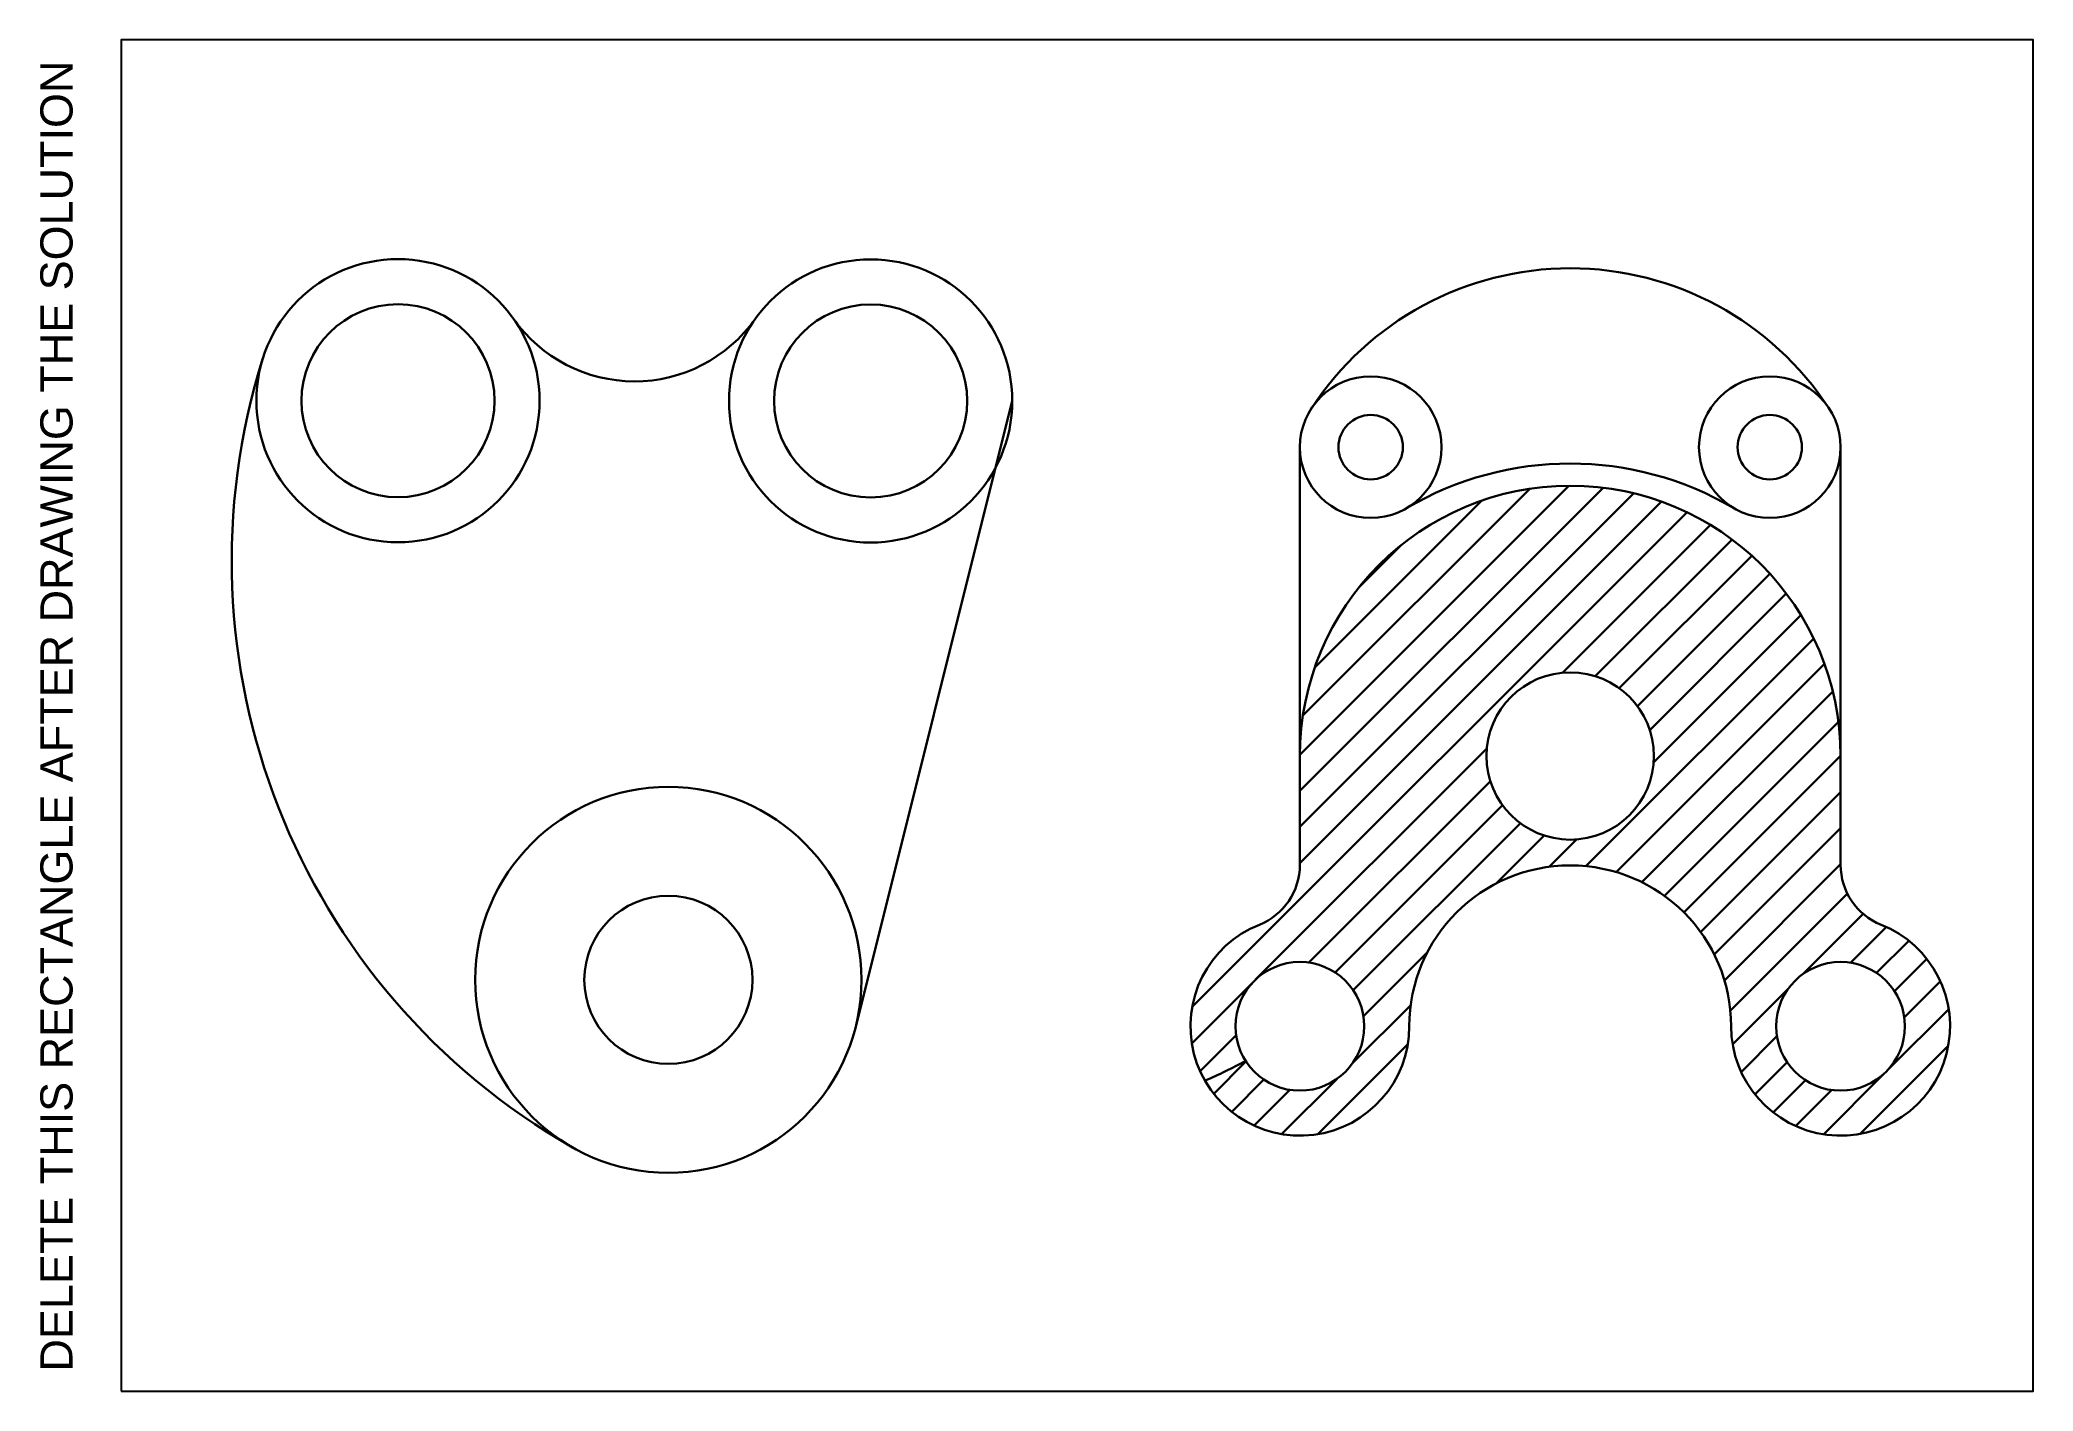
# Model space of a CAD drawing. Header units: millimetres. Extents: x -13 to 297, y 0 to 210.
import ezdxf

# ---------------------------------------------------------------- set-up
doc = ezdxf.new("R2010")
doc.units = ezdxf.units.MM
doc.layers.add('Comments', color=10, linetype='Continuous', lineweight=13, plot=False)
doc.layers.add('thick continuous', color=7, linetype='Continuous', lineweight=30)
doc.styles.get("Standard").update_dxf_attribs({"font": 'arial.ttf'})

msp = doc.modelspace()

# ---------------------------------------------------------------- hatches: boundary and pattern name
at = {"layer": 'thick continuous'}
h = msp.add_hatch(dxfattribs=at)
h.set_pattern_fill('ANSI31', color=256, scale=1.25)
h.paths.add_polyline_path([(183.09, 98.7), (183.09, 81.78, -0.306979), (176.8, 72.49, 1.885915), (200.09, 56.7, -1), (250.09, 56.7, 1.885915), (273.39, 72.49, -0.306979), (267.09, 81.78), (267.09, 98.7, 1)])
h.paths.add_polyline_path([(238.09, 98.7, -1), (212.09, 98.7, -1)], flags=16)
h.paths.add_polyline_path([(193.09, 56.7, -1), (173.09, 56.7, -1)], flags=16)
h.paths.add_polyline_path([(277.09, 56.7, -1), (257.09, 56.7, -1)], flags=16)

# ---------------------------------------------------------------- linework, layer by layer
msp.add_lwpolyline([(0, 0), (297, 0), (297, 210), (0, 210)], close=True)
for p, q in [((138.41, 153.88), (114.09, 56.64)), ((183.09, 146.7), (183.09, 81.78)), ((267.09, 146.7), (267.09, 81.78))]:
    msp.add_line(p, q, dxfattribs=at)
for centre, radius in [((42.99, 153.92), 22), ((42.99, 153.92), 22), ((42.99, 153.92), 22), ((42.99, 153.92), 22), ((42.99, 153.92), 22), ((116.41, 153.88), 22), ((42.99, 153.92), 15), ((116.41, 153.88), 15), ((194.09, 146.7), 11), ((256.09, 146.7), 11), ((194.09, 146.7), 5), ((256.09, 146.7), 5), ((225.09, 98.7), 13), ((84.99, 63.92), 30), ((84.99, 63.92), 13.06), ((183.09, 56.7), 10), ((267.09, 56.7), 10)]:
    msp.add_circle(centre, radius, dxfattribs=at)
for centre, radius, start, end in [((225.09, 126.5), 48, 33.0875, 146.9125), ((79.71, 179.92), 23, 215.296, 324.6321), ((122.17, 129.05), 105, 162.5653, 240.2758), ((225.09, 94.16), 50, 59.4562, 120.5438), ((225.09, 98.7), 42, 0, 180), ((173.09, 81.78), 10, 291.7385, 0), ((225.09, 56.7), 25, 0, 180), ((277.09, 81.78), 10, 180, 248.2615), ((183.09, 56.7), 17, 111.7385, 0), ((267.09, 56.7), 17, 180, 68.2615), ((125.71, 144.19), 105, 293.9595, 297.7956)]:
    msp.add_arc(centre, radius, start, end, dxfattribs=at)

# ---------------------------------------------------------------- texts
at = {"layer": 'Comments'}
msp.add_text('DELETE THIS RECTANGLE AFTER DRAWING THE SOLUTION', height=5, rotation=90, dxfattribs=at).set_placement((-7.57, 3.05))

doc.saveas('drawing.dxf')
